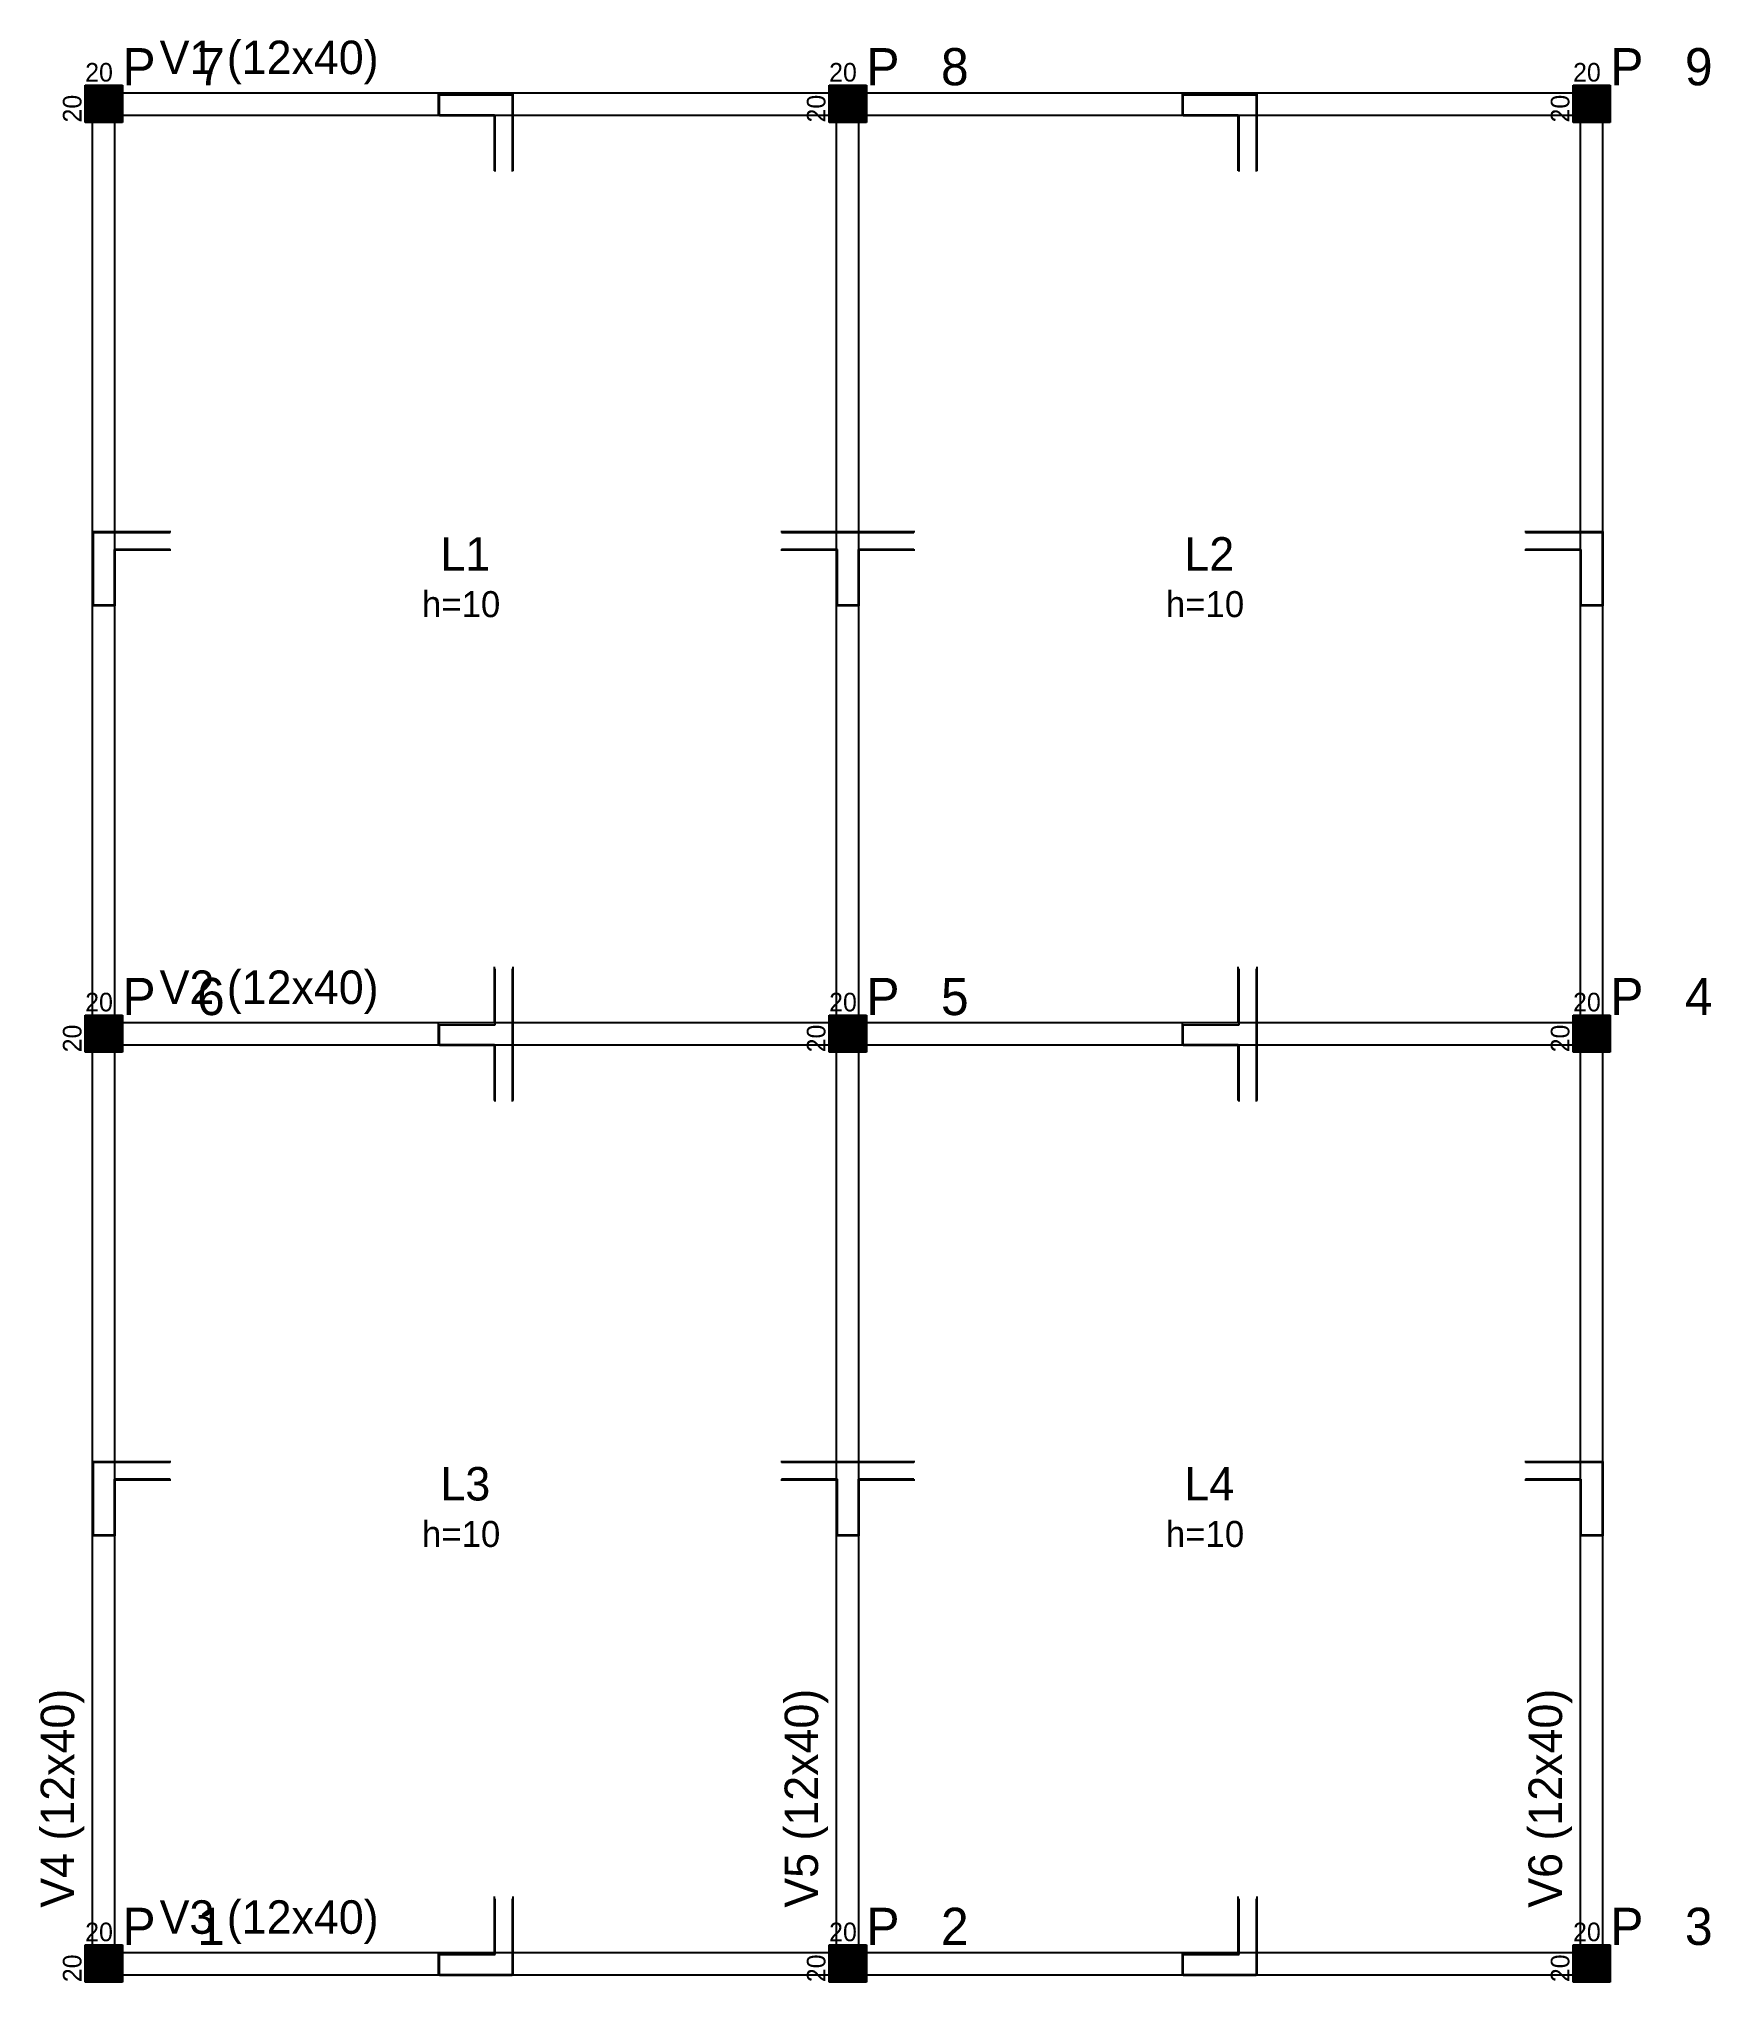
# Model space of a CAD drawing. Header units: metres. Extents: x 65 to 964, y 90 to 1135.
import ezdxf

# ---------------------------------------------------------------- set-up
doc = ezdxf.new("R2010")
doc.units = ezdxf.units.M

msp = doc.modelspace()

# ---------------------------------------------------------------- linework, layer by layer
at = {"layer": 'EST-ELEVA'}
for p, q in [((280, 1094), (280, 1106)), ((280, 1106), (320, 1106)), ((280.4, 1093.6), (280.4, 1104.8)), ((280.4, 1104.8), (320.4, 1104.8)), ((320.4, 1104.8), (319.6, 1104.8)), ((319.6, 1104.8), (319.6, 1098.8)), ((319.6, 1100), (319.6, 1093.6)), ((320, 1106), (320, 1106)), ((320, 1106), (320, 1100)), ((320, 1100), (320, 1094)), ((680, 1094), (680, 1106)), ((680, 1106), (720, 1106)), ((680.4, 1093.6), (680.4, 1104.8)), ((680.4, 1104.8), (720.4, 1104.8)), ((720.4, 1104.8), (719.6, 1104.8)), ((719.6, 1104.8), (719.6, 1098.8)), ((719.6, 1100), (719.6, 1093.6)), ((720, 1106), (720, 1106)), ((720, 1106), (720, 1100)), ((720, 1100), (720, 1094)), ((310, 1094), (280, 1094)), ((310.4, 1093.6), (280.4, 1093.6)), ((310, 1064), (310, 1094)), ((310.4, 1063.6), (310.4, 1093.6)), ((319.6, 1093.6), (319.6, 1093.6)), ((319.6, 1093.6), (319.6, 1063.6)), ((320, 1094), (320, 1094)), ((320, 1094), (320, 1064)), ((710, 1094), (680, 1094)), ((710.4, 1093.6), (680.4, 1093.6)), ((710, 1064), (710, 1094)), ((710.4, 1063.6), (710.4, 1093.6)), ((719.6, 1093.6), (719.6, 1093.6)), ((719.6, 1093.6), (719.6, 1063.6)), ((720, 1094), (720, 1094)), ((720, 1094), (720, 1064)), ((94, 830), (94, 870)), ((94, 870), (94, 870)), ((94, 870), (100, 870)), ((94.4, 830.4), (94.4, 870.4)), ((94.4, 870.4), (94.4, 869.6)), ((94.4, 869.6), (100.4, 869.6)), ((100, 870), (106, 870)), ((100, 869.6), (105.6, 869.6)), ((105.6, 869.6), (105.6, 869.6)), ((105.6, 869.6), (135.6, 869.6)), ((106, 870), (106, 870)), ((106, 870), (136, 870)), ((464, 870), (494, 870)), ((464.4, 869.6), (494.4, 869.6)), ((494, 870), (494, 870)), ((494, 870), (500, 870)), ((494.4, 869.6), (494.4, 869.6)), ((494.4, 869.6), (500.4, 869.6)), ((500, 870), (506, 870)), ((500, 869.6), (505.6, 869.6)), ((505.6, 869.6), (505.6, 869.6)), ((505.6, 869.6), (535.6, 869.6)), ((506, 870), (506, 870)), ((506, 870), (536, 870)), ((864, 870), (894, 870)), ((864.4, 869.6), (894.4, 869.6)), ((894, 870), (894, 870)), ((894, 870), (900, 870)), ((894.4, 869.6), (894.4, 869.6)), ((894.4, 869.6), (900.4, 869.6)), ((900, 870), (906, 870)), ((900, 869.6), (905.6, 869.6)), ((905.6, 869.6), (905.6, 869.6)), ((905.6, 869.6), (905.6, 830.4)), ((906, 870), (906, 870)), ((906, 870), (906, 830)), ((135.6, 860.4), (105.6, 860.4)), ((105.6, 860.4), (105.6, 830.4)), ((136, 860), (106, 860)), ((106, 860), (106, 830)), ((494, 860), (464, 860)), ((494.4, 860.4), (464.4, 860.4)), ((494, 830), (494, 860)), ((494.4, 830.4), (494.4, 860.4)), ((535.6, 860.4), (505.6, 860.4)), ((505.6, 860.4), (505.6, 830.4)), ((536, 860), (506, 860)), ((506, 860), (506, 830)), ((894, 860), (864, 860)), ((894.4, 860.4), (864.4, 860.4)), ((894, 830), (894, 860)), ((894.4, 830.4), (894.4, 860.4)), ((106, 830), (94, 830)), ((105.6, 830.4), (94.4, 830.4)), ((506, 830), (494, 830)), ((505.6, 830.4), (494.4, 830.4)), ((906, 830), (894, 830)), ((905.6, 830.4), (894.4, 830.4)), ((310, 606), (310, 636)), ((310.4, 604.8), (310.4, 634.8)), ((319.6, 634.8), (319.6, 604.8)), ((320, 636), (320, 606)), ((710, 606), (710, 636)), ((710.4, 604.8), (710.4, 634.8)), ((719.6, 634.8), (719.6, 604.8)), ((720, 636), (720, 606)), ((280, 594), (280, 606)), ((280, 606), (310, 606)), ((280.4, 593.6), (280.4, 604.8)), ((280.4, 604.8), (310.4, 604.8)), ((319.6, 604.8), (319.6, 604.8)), ((319.6, 604.8), (319.6, 598.8)), ((319.6, 600), (319.6, 593.6)), ((320, 606), (320, 606)), ((320, 606), (320, 600)), ((320, 600), (320, 594)), ((680, 594), (680, 606)), ((680, 606), (710, 606)), ((680.4, 593.6), (680.4, 604.8)), ((680.4, 604.8), (710.4, 604.8)), ((719.6, 604.8), (719.6, 604.8)), ((719.6, 604.8), (719.6, 598.8)), ((719.6, 600), (719.6, 593.6)), ((720, 606), (720, 606)), ((720, 606), (720, 600)), ((720, 600), (720, 594)), ((310, 594), (280, 594)), ((310.4, 593.6), (280.4, 593.6)), ((310, 564), (310, 594)), ((310.4, 563.6), (310.4, 593.6)), ((319.6, 593.6), (319.6, 593.6)), ((319.6, 593.6), (319.6, 563.6)), ((320, 594), (320, 594)), ((320, 594), (320, 564)), ((710, 594), (680, 594)), ((710.4, 593.6), (680.4, 593.6)), ((710, 564), (710, 594)), ((710.4, 563.6), (710.4, 593.6)), ((719.6, 593.6), (719.6, 593.6)), ((719.6, 593.6), (719.6, 563.6)), ((720, 594), (720, 594)), ((720, 594), (720, 564)), ((94, 330), (94, 370)), ((94, 370), (94, 370)), ((94, 370), (100, 370)), ((94.4, 330.4), (94.4, 370.4)), ((94.4, 370.4), (94.4, 369.6)), ((94.4, 369.6), (100.4, 369.6)), ((100, 370), (106, 370)), ((100, 369.6), (105.6, 369.6)), ((105.6, 369.6), (105.6, 369.6)), ((105.6, 369.6), (135.6, 369.6)), ((106, 370), (106, 370)), ((106, 370), (136, 370)), ((464, 370), (494, 370)), ((464.4, 369.6), (494.4, 369.6)), ((494, 370), (494, 370)), ((494, 370), (500, 370)), ((494.4, 369.6), (494.4, 369.6)), ((494.4, 369.6), (500.4, 369.6)), ((500, 370), (506, 370)), ((500, 369.6), (505.6, 369.6)), ((505.6, 369.6), (505.6, 369.6)), ((505.6, 369.6), (535.6, 369.6)), ((506, 370), (506, 370)), ((506, 370), (536, 370)), ((864, 370), (894, 370)), ((864.4, 369.6), (894.4, 369.6)), ((894, 370), (894, 370)), ((894, 370), (900, 370)), ((894.4, 369.6), (894.4, 369.6)), ((894.4, 369.6), (900.4, 369.6)), ((900, 370), (906, 370)), ((900, 369.6), (905.6, 369.6)), ((905.6, 369.6), (905.6, 369.6)), ((905.6, 369.6), (905.6, 330.4)), ((906, 370), (906, 370)), ((906, 370), (906, 330)), ((135.6, 360.4), (105.6, 360.4)), ((105.6, 360.4), (105.6, 330.4)), ((136, 360), (106, 360)), ((106, 360), (106, 330)), ((494, 360), (464, 360)), ((494.4, 360.4), (464.4, 360.4)), ((494, 330), (494, 360)), ((494.4, 330.4), (494.4, 360.4)), ((535.6, 360.4), (505.6, 360.4)), ((505.6, 360.4), (505.6, 330.4)), ((536, 360), (506, 360)), ((506, 360), (506, 330)), ((894, 360), (864, 360)), ((894.4, 360.4), (864.4, 360.4)), ((894, 330), (894, 360)), ((894.4, 330.4), (894.4, 360.4)), ((106, 330), (94, 330)), ((105.6, 330.4), (94.4, 330.4)), ((506, 330), (494, 330)), ((505.6, 330.4), (494.4, 330.4)), ((906, 330), (894, 330)), ((905.6, 330.4), (894.4, 330.4)), ((310, 106), (310, 136)), ((320, 136), (320, 106)), ((710, 106), (710, 136)), ((720, 136), (720, 106)), ((310.4, 104.8), (310.4, 134.8)), ((319.6, 134.8), (319.6, 104.8)), ((710.4, 104.8), (710.4, 134.8)), ((719.6, 134.8), (719.6, 104.8)), ((280, 94), (280, 106)), ((280, 106), (310, 106)), ((280.4, 93.6), (280.4, 104.8)), ((280.4, 104.8), (310.4, 104.8)), ((319.6, 104.8), (319.6, 104.8)), ((319.6, 104.8), (319.6, 98.8)), ((320, 106), (320, 106)), ((320, 106), (320, 100)), ((680, 94), (680, 106)), ((680, 106), (710, 106)), ((680.4, 93.6), (680.4, 104.8)), ((680.4, 104.8), (710.4, 104.8)), ((719.6, 104.8), (719.6, 104.8)), ((719.6, 104.8), (719.6, 98.8)), ((720, 106), (720, 106)), ((720, 106), (720, 100)), ((319.6, 100), (319.6, 93.6)), ((320, 100), (320, 94)), ((719.6, 100), (719.6, 93.6)), ((720, 100), (720, 94)), ((320, 94), (280, 94)), ((319.6, 93.6), (280.4, 93.6)), ((319.6, 93.6), (319.6, 93.6)), ((320, 94), (320, 94)), ((720, 94), (680, 94)), ((719.6, 93.6), (680.4, 93.6)), ((719.6, 93.6), (719.6, 93.6)), ((720, 94), (720, 94))]:
    msp.add_line(p, q, dxfattribs=at)
at = {"layer": 'EST-PILAR'}
for p, q in [((90, 1090), (90, 1110)), ((90, 1110), (110, 1110)), ((90.4, 1090.4), (90.4, 1109.6)), ((90.4, 1109.6), (109.6, 1109.6)), ((90.8, 1090.8), (90.8, 1109.2)), ((90.8, 1109.2), (109.2, 1109.2)), ((91.2, 1091.2), (91.2, 1108.8)), ((91.2, 1108.8), (108.8, 1108.8)), ((108.8, 1108.8), (108.8, 1091.2)), ((109.2, 1109.2), (109.2, 1090.8)), ((109.6, 1109.6), (109.6, 1090.4)), ((110, 1110), (110, 1090)), ((490, 1090), (490, 1110)), ((490, 1110), (510, 1110)), ((490.4, 1090.4), (490.4, 1109.6)), ((490.4, 1109.6), (509.6, 1109.6)), ((490.8, 1090.8), (490.8, 1109.2)), ((490.8, 1109.2), (509.2, 1109.2)), ((491.2, 1091.2), (491.2, 1108.8)), ((491.2, 1108.8), (508.8, 1108.8)), ((508.8, 1108.8), (508.8, 1091.2)), ((509.2, 1109.2), (509.2, 1090.8)), ((509.6, 1109.6), (509.6, 1090.4)), ((510, 1110), (510, 1090)), ((890, 1090), (890, 1110)), ((890, 1110), (910, 1110)), ((890.4, 1090.4), (890.4, 1109.6)), ((890.4, 1109.6), (909.6, 1109.6)), ((890.8, 1090.8), (890.8, 1109.2)), ((890.8, 1109.2), (909.2, 1109.2)), ((891.2, 1091.2), (891.2, 1108.8)), ((891.2, 1108.8), (908.8, 1108.8)), ((908.8, 1108.8), (908.8, 1091.2)), ((909.2, 1109.2), (909.2, 1090.8)), ((909.6, 1109.6), (909.6, 1090.4)), ((910, 1110), (910, 1090)), ((110, 1090), (90, 1090)), ((109.6, 1090.4), (90.4, 1090.4)), ((109.2, 1090.8), (90.8, 1090.8)), ((108.8, 1091.2), (91.2, 1091.2)), ((510, 1090), (490, 1090)), ((509.6, 1090.4), (490.4, 1090.4)), ((509.2, 1090.8), (490.8, 1090.8)), ((508.8, 1091.2), (491.2, 1091.2)), ((910, 1090), (890, 1090)), ((909.6, 1090.4), (890.4, 1090.4)), ((909.2, 1090.8), (890.8, 1090.8)), ((908.8, 1091.2), (891.2, 1091.2)), ((90, 590), (90, 610)), ((90, 610), (110, 610)), ((90.4, 590.4), (90.4, 609.6)), ((90.4, 609.6), (109.6, 609.6)), ((90.8, 590.8), (90.8, 609.2)), ((90.8, 609.2), (109.2, 609.2)), ((91.2, 591.2), (91.2, 608.8)), ((91.2, 608.8), (108.8, 608.8)), ((108.8, 608.8), (108.8, 591.2)), ((109.2, 609.2), (109.2, 590.8)), ((109.6, 609.6), (109.6, 590.4)), ((110, 610), (110, 590)), ((490, 590), (490, 610)), ((490, 610), (510, 610)), ((490.4, 590.4), (490.4, 609.6)), ((490.4, 609.6), (509.6, 609.6)), ((490.8, 590.8), (490.8, 609.2)), ((490.8, 609.2), (509.2, 609.2)), ((491.2, 591.2), (491.2, 608.8)), ((491.2, 608.8), (508.8, 608.8)), ((508.8, 608.8), (508.8, 591.2)), ((509.2, 609.2), (509.2, 590.8)), ((509.6, 609.6), (509.6, 590.4)), ((510, 610), (510, 590)), ((890, 590), (890, 610)), ((890, 610), (910, 610)), ((890.4, 590.4), (890.4, 609.6)), ((890.4, 609.6), (909.6, 609.6)), ((890.8, 590.8), (890.8, 609.2)), ((890.8, 609.2), (909.2, 609.2)), ((891.2, 591.2), (891.2, 608.8)), ((891.2, 608.8), (908.8, 608.8)), ((908.8, 608.8), (908.8, 591.2)), ((909.2, 609.2), (909.2, 590.8)), ((909.6, 609.6), (909.6, 590.4)), ((910, 610), (910, 590)), ((110, 590), (90, 590)), ((109.6, 590.4), (90.4, 590.4)), ((109.2, 590.8), (90.8, 590.8)), ((108.8, 591.2), (91.2, 591.2)), ((510, 590), (490, 590)), ((509.6, 590.4), (490.4, 590.4)), ((509.2, 590.8), (490.8, 590.8)), ((508.8, 591.2), (491.2, 591.2)), ((910, 590), (890, 590)), ((909.6, 590.4), (890.4, 590.4)), ((909.2, 590.8), (890.8, 590.8)), ((908.8, 591.2), (891.2, 591.2)), ((90, 90), (90, 110)), ((90, 110), (110, 110)), ((90.4, 90.4), (90.4, 109.6)), ((90.4, 109.6), (109.6, 109.6)), ((90.8, 90.8), (90.8, 109.2)), ((90.8, 109.2), (109.2, 109.2)), ((91.2, 91.2), (91.2, 108.8)), ((91.2, 108.8), (108.8, 108.8)), ((108.8, 108.8), (108.8, 91.2)), ((109.2, 109.2), (109.2, 90.8)), ((109.6, 109.6), (109.6, 90.4)), ((110, 110), (110, 90)), ((490, 90), (490, 110)), ((490, 110), (510, 110)), ((490.4, 90.4), (490.4, 109.6)), ((490.4, 109.6), (509.6, 109.6)), ((490.8, 90.8), (490.8, 109.2)), ((490.8, 109.2), (509.2, 109.2)), ((491.2, 91.2), (491.2, 108.8)), ((491.2, 108.8), (508.8, 108.8)), ((508.8, 108.8), (508.8, 91.2)), ((509.2, 109.2), (509.2, 90.8)), ((509.6, 109.6), (509.6, 90.4)), ((510, 110), (510, 90)), ((890, 90), (890, 110)), ((890, 110), (910, 110)), ((890.4, 90.4), (890.4, 109.6)), ((890.4, 109.6), (909.6, 109.6)), ((890.8, 90.8), (890.8, 109.2)), ((890.8, 109.2), (909.2, 109.2)), ((891.2, 91.2), (891.2, 108.8)), ((891.2, 108.8), (908.8, 108.8)), ((908.8, 108.8), (908.8, 91.2)), ((909.2, 109.2), (909.2, 90.8)), ((909.6, 109.6), (909.6, 90.4)), ((910, 110), (910, 90)), ((110, 90), (90, 90)), ((109.6, 90.4), (90.4, 90.4)), ((109.2, 90.8), (90.8, 90.8)), ((108.8, 91.2), (91.2, 91.2)), ((510, 90), (490, 90)), ((509.6, 90.4), (490.4, 90.4)), ((509.2, 90.8), (490.8, 90.8)), ((508.8, 91.2), (491.2, 91.2)), ((910, 90), (890, 90)), ((909.6, 90.4), (890.4, 90.4)), ((909.2, 90.8), (890.8, 90.8)), ((908.8, 91.2), (891.2, 91.2))]:
    msp.add_line(p, q, dxfattribs=at)
at = {"layer": 'EST-PILAR-HACH'}
for p, q in [((90, 1109), (110, 1109)), ((90, 1108), (110, 1108)), ((490, 1109), (510, 1109)), ((490, 1108), (510, 1108)), ((890, 1109), (910, 1109)), ((890, 1108), (910, 1108)), ((90, 1107), (110, 1107)), ((90, 1106), (110, 1106)), ((90, 1105), (110, 1105)), ((90, 1104), (110, 1104)), ((90, 1103), (110, 1103)), ((90, 1102), (110, 1102)), ((90, 1101), (110, 1101)), ((90, 1100), (110, 1100)), ((90, 1099), (110, 1099)), ((90, 1098), (110, 1098)), ((490, 1107), (510, 1107)), ((490, 1106), (510, 1106)), ((490, 1105), (510, 1105)), ((490, 1104), (510, 1104)), ((490, 1103), (510, 1103)), ((490, 1102), (510, 1102)), ((490, 1101), (510, 1101)), ((490, 1100), (510, 1100)), ((490, 1099), (510, 1099)), ((490, 1098), (510, 1098)), ((890, 1107), (910, 1107)), ((890, 1106), (910, 1106)), ((890, 1105), (910, 1105)), ((890, 1104), (910, 1104)), ((890, 1103), (910, 1103)), ((890, 1102), (910, 1102)), ((890, 1101), (910, 1101)), ((890, 1100), (910, 1100)), ((890, 1099), (910, 1099)), ((890, 1098), (910, 1098)), ((90, 1097), (110, 1097)), ((90, 1096), (110, 1096)), ((90, 1095), (110, 1095)), ((90, 1094), (110, 1094)), ((90, 1093), (110, 1093)), ((90, 1092), (110, 1092)), ((90, 1091), (110, 1091)), ((490, 1097), (510, 1097)), ((490, 1096), (510, 1096)), ((490, 1095), (510, 1095)), ((490, 1094), (510, 1094)), ((490, 1093), (510, 1093)), ((490, 1092), (510, 1092)), ((490, 1091), (510, 1091)), ((890, 1097), (910, 1097)), ((890, 1096), (910, 1096)), ((890, 1095), (910, 1095)), ((890, 1094), (910, 1094)), ((890, 1093), (910, 1093)), ((890, 1092), (910, 1092)), ((890, 1091), (910, 1091)), ((90, 609), (110, 609)), ((90, 608), (110, 608)), ((90, 607), (110, 607)), ((490, 609), (510, 609)), ((490, 608), (510, 608)), ((490, 607), (510, 607)), ((890, 609), (910, 609)), ((890, 608), (910, 608)), ((890, 607), (910, 607)), ((90, 606), (110, 606)), ((90, 605), (110, 605)), ((90, 604), (110, 604)), ((90, 603), (110, 603)), ((90, 602), (110, 602)), ((90, 601), (110, 601)), ((90, 600), (110, 600)), ((90, 599), (110, 599)), ((90, 598), (110, 598)), ((90, 597), (110, 597)), ((90, 596), (110, 596)), ((490, 606), (510, 606)), ((490, 605), (510, 605)), ((490, 604), (510, 604)), ((490, 603), (510, 603)), ((490, 602), (510, 602)), ((490, 601), (510, 601)), ((490, 600), (510, 600)), ((490, 599), (510, 599)), ((490, 598), (510, 598)), ((490, 597), (510, 597)), ((490, 596), (510, 596)), ((890, 606), (910, 606)), ((890, 605), (910, 605)), ((890, 604), (910, 604)), ((890, 603), (910, 603)), ((890, 602), (910, 602)), ((890, 601), (910, 601)), ((890, 600), (910, 600)), ((890, 599), (910, 599)), ((890, 598), (910, 598)), ((890, 597), (910, 597)), ((890, 596), (910, 596)), ((90, 595), (110, 595)), ((90, 594), (110, 594)), ((90, 593), (110, 593)), ((90, 592), (110, 592)), ((90, 591), (110, 591)), ((490, 595), (510, 595)), ((490, 594), (510, 594)), ((490, 593), (510, 593)), ((490, 592), (510, 592)), ((490, 591), (510, 591)), ((890, 595), (910, 595)), ((890, 594), (910, 594)), ((890, 593), (910, 593)), ((890, 592), (910, 592)), ((890, 591), (910, 591)), ((90, 109), (110, 109)), ((90, 108), (110, 108)), ((90, 107), (110, 107)), ((90, 106), (110, 106)), ((90, 105), (110, 105)), ((490, 109), (510, 109)), ((490, 108), (510, 108)), ((490, 107), (510, 107)), ((490, 106), (510, 106)), ((490, 105), (510, 105)), ((890, 109), (910, 109)), ((890, 108), (910, 108)), ((890, 107), (910, 107)), ((890, 106), (910, 106)), ((890, 105), (910, 105)), ((90, 104), (110, 104)), ((90, 103), (110, 103)), ((90, 102), (110, 102)), ((90, 101), (110, 101)), ((90, 100), (110, 100)), ((90, 99), (110, 99)), ((90, 98), (110, 98)), ((90, 97), (110, 97)), ((90, 96), (110, 96)), ((90, 95), (110, 95)), ((490, 104), (510, 104)), ((490, 103), (510, 103)), ((490, 102), (510, 102)), ((490, 101), (510, 101)), ((490, 100), (510, 100)), ((490, 99), (510, 99)), ((490, 98), (510, 98)), ((490, 97), (510, 97)), ((490, 96), (510, 96)), ((490, 95), (510, 95)), ((890, 104), (910, 104)), ((890, 103), (910, 103)), ((890, 102), (910, 102)), ((890, 101), (910, 101)), ((890, 100), (910, 100)), ((890, 99), (910, 99)), ((890, 98), (910, 98)), ((890, 97), (910, 97)), ((890, 96), (910, 96)), ((890, 95), (910, 95)), ((90, 94), (110, 94)), ((90, 93), (110, 93)), ((90, 92), (110, 92)), ((90, 91), (110, 91)), ((490, 94), (510, 94)), ((490, 93), (510, 93)), ((490, 92), (510, 92)), ((490, 91), (510, 91)), ((890, 94), (910, 94)), ((890, 93), (910, 93)), ((890, 92), (910, 92)), ((890, 91), (910, 91))]:
    msp.add_line(p, q, dxfattribs=at)
at = {"layer": 'EST-VIGAS'}
for p, q in [((110, 1106), (490, 1106)), ((510, 1106), (890, 1106)), ((94, 610), (94, 1090)), ((106, 610), (106, 1090)), ((110, 1094), (490, 1094)), ((494, 610), (494, 1090)), ((506, 610), (506, 1090)), ((510, 1094), (890, 1094)), ((894, 610), (894, 1090)), ((906, 610), (906, 1090)), ((110, 606), (490, 606)), ((510, 606), (890, 606)), ((94, 110), (94, 590)), ((106, 110), (106, 590)), ((110, 594), (490, 594)), ((494, 110), (494, 590)), ((506, 110), (506, 590)), ((510, 594), (890, 594)), ((894, 110), (894, 590)), ((906, 110), (906, 590)), ((110, 106), (490, 106)), ((510, 106), (890, 106)), ((110, 94), (490, 94)), ((510, 94), (890, 94))]:
    msp.add_line(p, q, dxfattribs=at)

# ---------------------------------------------------------------- texts
at = {"layer": 'EST-LAJES-TEXT'}
for s, height, p in [('L1', 18, (281, 849)), ('L2', 18, (681, 849)), ('h=10', 14, (271, 824)), ('h=10', 14, (671, 824)), ('L3', 18, (281, 349)), ('L4', 18, (681, 349)), ('h=10', 14, (271, 324)), ('h=10', 14, (671, 324))]:
    msp.add_text(s, height=height, dxfattribs=at).set_placement(p)
at = {"layer": 'EST-PILAR-TEXT'}
for s, height, p in [('P   7', 20, (110, 1110)), ('P   8', 20, (510, 1110)), ('P   9', 20, (910, 1110)), ('20', 10, (90, 1112)), ('20', 10, (490, 1112)), ('20', 10, (890, 1112)), ('P   6', 20, (110, 610)), ('P   5', 20, (510, 610)), ('P   4', 20, (910, 610)), ('20', 10, (90, 612)), ('20', 10, (490, 612)), ('20', 10, (890, 612)), ('P   1', 20, (110, 110)), ('P   2', 20, (510, 110)), ('P   3', 20, (910, 110)), ('20', 10, (90, 112)), ('20', 10, (490, 112)), ('20', 10, (890, 112))]:
    msp.add_text(s, height=height, dxfattribs=at).set_placement(p)
for p in [(88, 1090), (488, 1090), (888, 1090), (88, 590), (488, 590), (888, 590), (88, 90), (488, 90), (888, 90)]:
    msp.add_text('20', height=10, rotation=90, dxfattribs=at).set_placement(p)
at = {"layer": 'EST-VIGAS-TEXT'}
for s, p in [('V1 (12x40)', (130, 1116)), ('V2 (12x40)', (130, 616)), ('V3 (12x40)', (130, 116))]:
    msp.add_text(s, height=18, dxfattribs=at).set_placement(p)
for s, p in [('V4 (12x40)', (84, 130)), ('V5 (12x40)', (484, 130)), ('V6 (12x40)', (884, 130))]:
    msp.add_text(s, height=18, rotation=89.9544, dxfattribs=at).set_placement(p)

doc.saveas('drawing.dxf')
